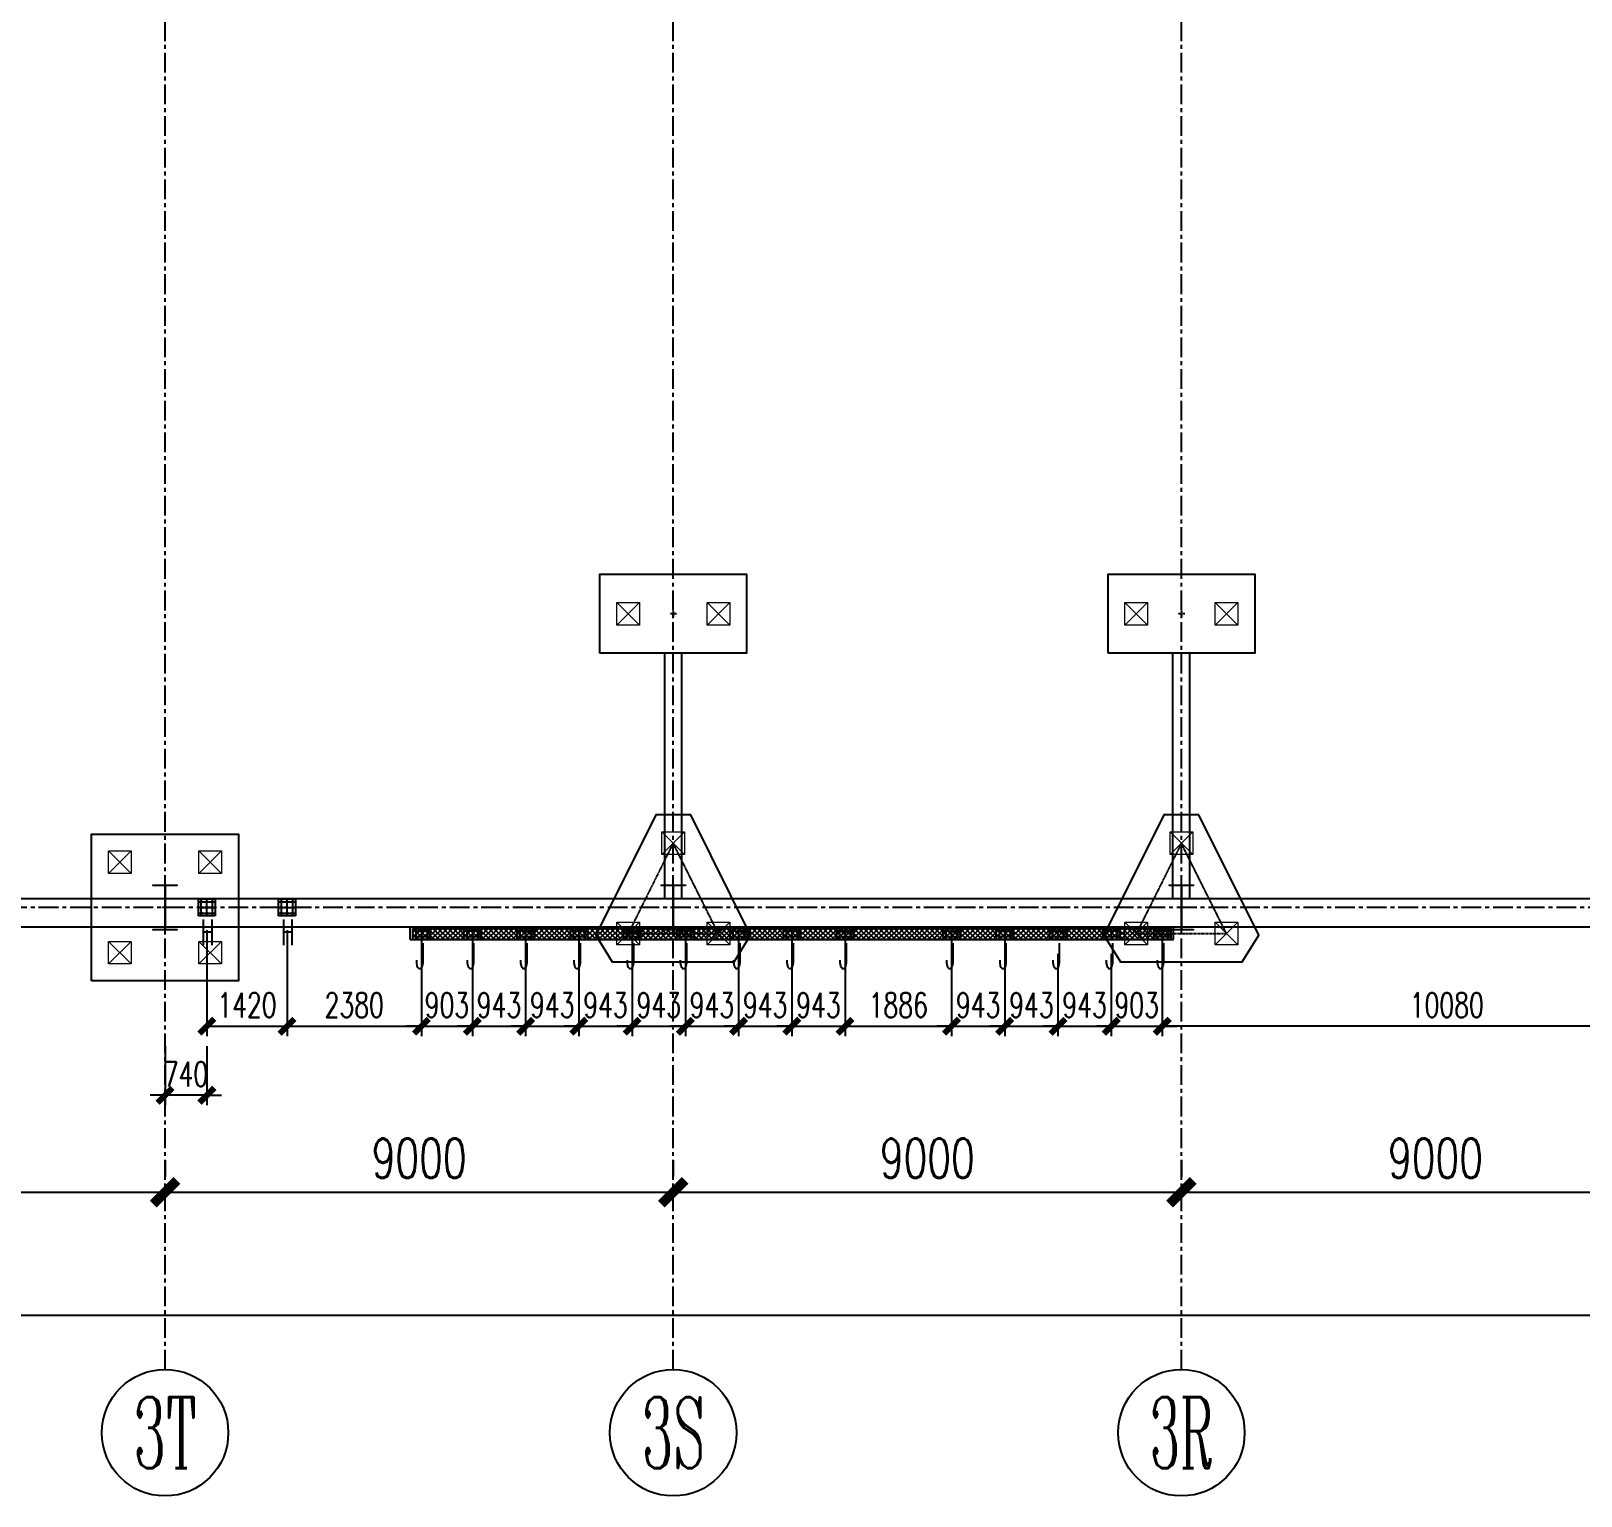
# Model space of a CAD drawing. Extents: x 782294 to 1727252, y -631030 to 17645.
# Drawn here: x 1027604 to 1055056, y -597738 to -571801 of the extents above; entities that cross this region are included whole.
import ezdxf
from ezdxf.enums import TextEntityAlignment as Align

# ---------------------------------------------------------------- set-up
doc = ezdxf.new("R2010")
doc.units = 0
doc.linetypes.add('CENTER', pattern=[2, 1.25, -0.25, 0.25, -0.25])
doc.layers.get('Defpoints').update_dxf_attribs({"color": 210})
for name, color, linetype in [('!ZN1-标注-173', 173, 'Continuous'), ('!ZN3-铝板幕墙-3', 3, 'Continuous'), ('2钢材断面', 2, 'Continuous'), ('30预埋件', 30, 'Continuous'), ('3符号', 3, 'Continuous'), ('40钢材投影', 40, 'Continuous'), ('A-AXIS-DP', 126, 'Continuous'), ('ALT_CEN-0-30', 1, 'CENTER'), ('DIM', 173, 'Continuous'), ('DOTE', 1, 'CENTER'), ('S-BKL', 4, 'Continuous'), ('S-DOTE1', 140, 'CENTER'), ('S-HATCH1-W', 252, 'Continuous'), ('结构轮廓线', 1, 'Continuous')]:
    doc.layers.add(name, color=color, linetype=linetype)
doc.layers.add('S-col', color=2, linetype='Continuous', lineweight=0)
doc.layers.add('S-zhuang', color=1, linetype='Continuous', lineweight=0)
doc.styles.add('_TCH_AXIS', font='COMPLEX', dxfattribs={"bigfont": 'GBCBIG'})
doc.styles.add('DHTEXT-1', font='romans.shx', dxfattribs={"width": 0.7, "bigfont": 'chinese.shx'})
doc.dimstyles.new('ZN175', dxfattribs={"dimscale": 175, "dimtxt": 2.5, "dimasz": 1.5, "dimexe": 1, "dimexo": 2, "dimgap": 0.9, "dimtad": 1, "dimdec": 0, "dimdsep": 46, "dimtxsty": 'DHTEXT-1', "dimblk": 'ARCHTICK', "dimcen": 2.5, "dimclrd": 173, "dimclre": 173, "dimclrt": 7, "dimazin": 2, "dimtfac": 1, "dimtdec": 0, "dimtix": 1, "dimtmove": 2, "dimatfit": 3, "dimfxl": 0, "dimtolj": 1, "dimtzin": 0, "dimarcsym": 0})
doc.dimstyles.new('ZN280', dxfattribs={"dimscale": 280, "dimtxt": 2.5, "dimasz": 1.5, "dimexe": 1, "dimexo": 2, "dimgap": 0.9, "dimtad": 1, "dimdec": 0, "dimdsep": 46, "dimtxsty": 'DHTEXT-1', "dimblk": 'ARCHTICK', "dimcen": 2.5, "dimclrd": 173, "dimclre": 173, "dimclrt": 7, "dimazin": 2, "dimtfac": 1, "dimtdec": 0, "dimtix": 1, "dimtmove": 2, "dimatfit": 3, "dimfxl": 0, "dimarcsym": 0})

# ---------------------------------------------------------------- blocks, each defined once
blk = doc.blocks.new('卓越-轴号')
blk.add_circle((0, 0), 4)
at = {"color": 0, "style": '_TCH_AXIS', "width": 1.041667, "flags": 8}
blk.add_attdef('A', text='', height=4.48, dxfattribs=at).set_placement((-2, -2.24), (2, -2.24), align=Align.FIT)
blk = doc.blocks.new('_ArchTick')
at = {"color": 0, "linetype": 'ByBlock', "const_width": 0.4}
blk.add_lwpolyline([(-0.5, -0.5), (0.5, 0.5)], dxfattribs=at)
blk = doc.blocks.new('*D1494')
at = {"layer": 'Defpoints', "color": 0, "ltscale": 2800, "transparency": 16777216}
for p in [(22000, -5042), (31000, -5042), (31000, -5042)]:
    blk.add_point(p, dxfattribs=at)
at = {"layer": 'DIM', "color": 173, "linetype": 'ByBlock', "lineweight": -2, "ltscale": 2800, "transparency": 16777216}
for p, q in [((22000, -4482), (22000, -4762)), ((31000, -4482), (31000, -4762)), ((22000, -5042), (31000, -5042))]:
    blk.add_line(p, q, dxfattribs=at)
at = {"layer": 'DIM', "color": 173, "lineweight": -2, "ltscale": 2800, "transparency": 16777216, "xscale": 420, "yscale": 420, "zscale": 420, "rotation": 180}
blk.add_blockref('_ArchTick', (22000, -5042), dxfattribs=at)
at = {"layer": 'DIM', "color": 173, "lineweight": -2, "ltscale": 2800, "transparency": 16777216, "xscale": 420, "yscale": 420, "zscale": 420}
blk.add_blockref('_ArchTick', (31000, -5042), dxfattribs=at)
at = {"layer": 'DIM', "color": 7, "ltscale": 2800, "transparency": 16777216, "insert": (26500, -4440), "char_height": 700, "attachment_point": 5, "style": 'DHTEXT-1'}
blk.add_mtext('9000', dxfattribs=at)
blk = doc.blocks.new('*D1495')
at = {"layer": 'Defpoints', "color": 0, "ltscale": 2800, "transparency": 16777216}
for p in [(31000, -5042), (40000, -5042), (40000, -5042)]:
    blk.add_point(p, dxfattribs=at)
at = {"layer": 'DIM', "color": 173, "linetype": 'ByBlock', "lineweight": -2, "ltscale": 2800, "transparency": 16777216}
for p, q in [((31000, -4482), (31000, -4762)), ((40000, -4482), (40000, -4762)), ((31000, -5042), (40000, -5042))]:
    blk.add_line(p, q, dxfattribs=at)
at = {"layer": 'DIM', "color": 173, "lineweight": -2, "ltscale": 2800, "transparency": 16777216, "xscale": 420, "yscale": 420, "zscale": 420, "rotation": 180}
blk.add_blockref('_ArchTick', (31000, -5042), dxfattribs=at)
at = {"layer": 'DIM', "color": 173, "lineweight": -2, "ltscale": 2800, "transparency": 16777216, "xscale": 420, "yscale": 420, "zscale": 420}
blk.add_blockref('_ArchTick', (40000, -5042), dxfattribs=at)
at = {"layer": 'DIM', "color": 7, "ltscale": 2800, "transparency": 16777216, "insert": (35500, -4440), "char_height": 700, "attachment_point": 5, "style": 'DHTEXT-1'}
blk.add_mtext('9000', dxfattribs=at)
blk = doc.blocks.new('*D1496')
at = {"layer": 'Defpoints', "color": 0, "ltscale": 2800, "transparency": 16777216}
for p in [(40000, -5042), (49000, -5042), (49000, -5042)]:
    blk.add_point(p, dxfattribs=at)
at = {"layer": 'DIM', "color": 173, "linetype": 'ByBlock', "lineweight": -2, "ltscale": 2800, "transparency": 16777216}
for p, q in [((40000, -4482), (40000, -4762)), ((49000, -4482), (49000, -4762)), ((40000, -5042), (49000, -5042))]:
    blk.add_line(p, q, dxfattribs=at)
at = {"layer": 'DIM', "color": 173, "lineweight": -2, "ltscale": 2800, "transparency": 16777216, "xscale": 420, "yscale": 420, "zscale": 420, "rotation": 180}
blk.add_blockref('_ArchTick', (40000, -5042), dxfattribs=at)
at = {"layer": 'DIM', "color": 173, "lineweight": -2, "ltscale": 2800, "transparency": 16777216, "xscale": 420, "yscale": 420, "zscale": 420}
blk.add_blockref('_ArchTick', (49000, -5042), dxfattribs=at)
at = {"layer": 'DIM', "color": 7, "ltscale": 2800, "transparency": 16777216, "insert": (44500, -4440), "char_height": 700, "attachment_point": 5, "style": 'DHTEXT-1'}
blk.add_mtext('9000', dxfattribs=at)
blk = doc.blocks.new('*D1497')
at = {"layer": 'Defpoints', "color": 0, "ltscale": 2800, "transparency": 16777216}
for p in [(49000, -5042), (58000, -5042), (58000, -5042)]:
    blk.add_point(p, dxfattribs=at)
at = {"layer": 'DIM', "color": 173, "linetype": 'ByBlock', "lineweight": -2, "ltscale": 2800, "transparency": 16777216}
for p, q in [((49000, -4482), (49000, -4762)), ((58000, -4482), (58000, -4762)), ((49000, -5042), (58000, -5042))]:
    blk.add_line(p, q, dxfattribs=at)
at = {"layer": 'DIM', "color": 173, "lineweight": -2, "ltscale": 2800, "transparency": 16777216, "xscale": 420, "yscale": 420, "zscale": 420, "rotation": 180}
blk.add_blockref('_ArchTick', (49000, -5042), dxfattribs=at)
at = {"layer": 'DIM', "color": 173, "lineweight": -2, "ltscale": 2800, "transparency": 16777216, "xscale": 420, "yscale": 420, "zscale": 420}
blk.add_blockref('_ArchTick', (58000, -5042), dxfattribs=at)
at = {"layer": 'DIM', "color": 7, "ltscale": 2800, "transparency": 16777216, "insert": (53500, -4440), "char_height": 700, "attachment_point": 5, "style": 'DHTEXT-1'}
blk.add_mtext('9000', dxfattribs=at)
blk = doc.blocks.new('*D1542')
at = {"layer": 'Defpoints', "color": 0, "ltscale": 2800, "transparency": 16777216}
for p in [(0, -6374), (184000, -6374), (0, -7223)]:
    blk.add_point(p, dxfattribs=at)
at = {"layer": 'DIM', "color": 173, "linetype": 'ByBlock', "lineweight": -2, "ltscale": 2800, "transparency": 16777216}
for p, q in [((0, -6934), (0, -7503)), ((184000, -6934), (184000, -7503)), ((184000, -7223), (0, -7223))]:
    blk.add_line(p, q, dxfattribs=at)
at = {"layer": 'DIM', "color": 173, "lineweight": -2, "ltscale": 2800, "transparency": 16777216, "xscale": 420, "yscale": 420, "zscale": 420, "rotation": 180}
blk.add_blockref('_ArchTick', (0, -7223), dxfattribs=at)
at = {"layer": 'DIM', "color": 173, "lineweight": -2, "ltscale": 2800, "transparency": 16777216, "xscale": 420, "yscale": 420, "zscale": 420}
blk.add_blockref('_ArchTick', (184000, -7223), dxfattribs=at)
at = {"layer": 'DIM', "color": 7, "ltscale": 2800, "transparency": 16777216, "insert": (92000, -6621), "char_height": 700, "attachment_point": 5, "style": 'DHTEXT-1'}
blk.add_mtext('184000', dxfattribs=at)
blk = doc.blocks.new('20250913105912')
at = {"layer": '结构轮廓线', "color": 1, "ltscale": 500}
for p, q in [((35340, -570), (35340, -350)), ((48860, -570), (48860, -350)), ((35340, -570), (48860, -570))]:
    blk.add_line(p, q, dxfattribs=at)
blk = doc.blocks.new('20250903183753')
at = {"layer": '2钢材断面'}
for p, q in [((150, 0), (-150, 0)), ((-150, 0), (-150, -300)), ((150, -300), (150, 0)), ((-150, -300), (150, -300))]:
    blk.add_line(p, q, dxfattribs=at)
at = {"layer": '40钢材投影'}
for centre, radius in [((-100, -50), 12), ((-100, -150), 12), ((-100, -250), 12), ((-100, -50), 6), ((-100, -150), 6), ((-100, -250), 6), ((0, -50), 12), ((0, -150), 12), ((0, -250), 12), ((0, -50), 6), ((0, -150), 6), ((0, -250), 6), ((100, -50), 12), ((100, -150), 12), ((100, -251), 12), ((100, -50), 6), ((100, -150), 6), ((100, -251), 6)]:
    blk.add_circle(centre, radius, dxfattribs=at)
at = {"layer": 'ALT_CEN-0-30', "ltscale": 20}
for p, q in [((-100, 0), (-100, -300)), ((0, 0), (0, -300)), ((100, 0), (100, -300)), ((-150, -50), (150, -50)), ((-150, -150), (150, -150)), ((-150, -250), (150, -250))]:
    blk.add_line(p, q, dxfattribs=at)
blk = doc.blocks.new('20250903183821')
at = {"ltscale": 50}
blk.add_blockref('20250903183753', (0, 0), dxfattribs=at)
at = {"layer": '30预埋件', "style": 'DHTEXT-1', "text_generation_flag": 6, "width": 0.55}
blk.add_attdef('B', (-105, 65), '', height=450, rotation=180, dxfattribs=at)
blk = doc.blocks.new('20250902145151')
at = {"layer": '2钢材断面'}
for p, q in [((150, 100), (-150, 100)), ((-150, 100), (-150, -100)), ((150, -100), (150, 100)), ((-150, -100), (150, -100))]:
    blk.add_line(p, q, dxfattribs=at)
at = {"layer": '40钢材投影'}
for centre, radius in [((-100, 50), 10), ((-100, 50), 5), ((0, 50), 10), ((0, 50), 5), ((100, 50), 10), ((100, 50), 5), ((-100, -50), 10), ((-100, -50), 5), ((0, -50), 10), ((0, -50), 5), ((100, -50), 10), ((100, -50), 5)]:
    blk.add_circle(centre, radius, dxfattribs=at)
at = {"layer": 'ALT_CEN-0-30', "ltscale": 20}
for p, q in [((-150, 50), (150, 50)), ((-100, 100), (-100, -100)), ((0, 100), (0, -100)), ((100, 100), (100, -100)), ((-150, -50), (150, -50))]:
    blk.add_line(p, q, dxfattribs=at)
blk = doc.blocks.new('20250912153858')
at = {"ltscale": 50}
blk.add_blockref('20250902145151', (0, 100), dxfattribs=at)
at = {"layer": '30预埋件', "style": 'DHTEXT-1', "text_generation_flag": 6, "width": 0.55}
blk.add_attdef('B', (105, -65), '', height=450, dxfattribs=at)
blk = doc.blocks.new('20250913102846')
at = {"ltscale": 500}
ref = blk.add_blockref('20250903183821', (31740, -150), dxfattribs=dict(at, xscale=-1, rotation=180))
ref.add_attrib('B', 'H', (31635, -665), dxfattribs={"layer": '30预埋件', "height": 450, "rotation": 180, "style": 'DHTEXT-1', "text_generation_flag": 6, "width": 0.55})
ref = blk.add_blockref('20250903183821', (33160, -150), dxfattribs=dict(at, xscale=-1, rotation=180))
ref.add_attrib('B', 'H', (33055, -665), dxfattribs={"layer": '30预埋件', "height": 450, "rotation": 180, "style": 'DHTEXT-1', "text_generation_flag": 6, "width": 0.55})
at = {"layer": '结构轮廓线', "ltscale": 500}
ref = blk.add_blockref('20250912153858', (35540, -570), dxfattribs=dict(at, xscale=-1))
ref.add_attrib('B', 'J', (35435, -1085), dxfattribs={"layer": '30预埋件', "height": 450, "rotation": 180, "style": 'DHTEXT-1', "text_generation_flag": 6, "width": 0.55})
ref = blk.add_blockref('20250912153858', (36443, -570), dxfattribs=dict(at, xscale=-1))
ref.add_attrib('B', 'J', (36337, -1085), dxfattribs={"layer": '30预埋件', "height": 450, "rotation": 180, "style": 'DHTEXT-1', "text_generation_flag": 6, "width": 0.55})
ref = blk.add_blockref('20250912153858', (37386, -570), dxfattribs=dict(at, xscale=-1))
ref.add_attrib('B', 'J', (37280, -1085), dxfattribs={"layer": '30预埋件', "height": 450, "rotation": 180, "style": 'DHTEXT-1', "text_generation_flag": 6, "width": 0.55})
ref = blk.add_blockref('20250912153858', (38329, -570), dxfattribs=dict(at, xscale=-1))
ref.add_attrib('B', 'J', (38223, -1085), dxfattribs={"layer": '30预埋件', "height": 450, "rotation": 180, "style": 'DHTEXT-1', "text_generation_flag": 6, "width": 0.55})
ref = blk.add_blockref('20250912153858', (39271, -570), dxfattribs=dict(at, xscale=-1))
ref.add_attrib('B', 'J', (39166, -1085), dxfattribs={"layer": '30预埋件', "height": 450, "rotation": 180, "style": 'DHTEXT-1', "text_generation_flag": 6, "width": 0.55})
ref = blk.add_blockref('20250912153858', (40214, -570), dxfattribs=dict(at, xscale=-1))
ref.add_attrib('B', 'J', (40109, -1085), dxfattribs={"layer": '30预埋件', "height": 450, "rotation": 180, "style": 'DHTEXT-1', "text_generation_flag": 6, "width": 0.55})
ref = blk.add_blockref('20250912153858', (41157, -570), dxfattribs=dict(at, xscale=-1))
ref.add_attrib('B', 'J', (41052, -1085), dxfattribs={"layer": '30预埋件', "height": 450, "rotation": 180, "style": 'DHTEXT-1', "text_generation_flag": 6, "width": 0.55})
ref = blk.add_blockref('20250912153858', (42100, -570), dxfattribs=dict(at, xscale=-1))
ref.add_attrib('B', 'J', (41995, -1085), dxfattribs={"layer": '30预埋件', "height": 450, "rotation": 180, "style": 'DHTEXT-1', "text_generation_flag": 6, "width": 0.55})
ref = blk.add_blockref('20250912153858', (43043, -570), dxfattribs=dict(at, xscale=-1))
ref.add_attrib('B', 'J', (42937, -1085), dxfattribs={"layer": '30预埋件', "height": 450, "rotation": 180, "style": 'DHTEXT-1', "text_generation_flag": 6, "width": 0.55})
ref = blk.add_blockref('20250912153858', (44929, -570), dxfattribs=dict(at, xscale=-1))
ref.add_attrib('B', 'J', (44823, -1085), dxfattribs={"layer": '30预埋件', "height": 450, "rotation": 180, "style": 'DHTEXT-1', "text_generation_flag": 6, "width": 0.55})
ref = blk.add_blockref('20250912153858', (45871, -570), dxfattribs=dict(at, xscale=-1))
ref.add_attrib('B', 'J', (45766, -1085), dxfattribs={"layer": '30预埋件', "height": 450, "rotation": 180, "style": 'DHTEXT-1', "text_generation_flag": 6, "width": 0.55})
ref = blk.add_blockref('20250912153858', (46814, -570), dxfattribs=dict(at, xscale=-1))
ref.add_attrib('B', 'J', (46709, -1085), dxfattribs={"layer": '30预埋件', "height": 450, "rotation": 180, "style": 'DHTEXT-1', "text_generation_flag": 6, "width": 0.55})
ref = blk.add_blockref('20250912153858', (47757, -570), dxfattribs=dict(at, xscale=-1))
ref.add_attrib('B', 'J', (47652, -1085), dxfattribs={"layer": '30预埋件', "height": 450, "rotation": 180, "style": 'DHTEXT-1', "text_generation_flag": 6, "width": 0.55})
ref = blk.add_blockref('20250912153858', (48660, -570), dxfattribs=dict(at, xscale=-1))
ref.add_attrib('B', 'J', (48555, -1085), dxfattribs={"layer": '30预埋件', "height": 450, "rotation": 180, "style": 'DHTEXT-1', "text_generation_flag": 6, "width": 0.55})
blk = doc.blocks.new('*D1062')
at = {"layer": 'Defpoints', "color": 0, "ltscale": 1750, "transparency": 16777216}
for p in [(1043907, -587373), (1044850, -587373), (1044850, -589422)]:
    blk.add_point(p, dxfattribs=at)
at = {"layer": 'DIM', "color": 173, "linetype": 'ByBlock', "lineweight": -2, "ltscale": 1750, "transparency": 16777216}
for p, q in [((1043907, -587723), (1043907, -589597)), ((1044850, -587723), (1044850, -589597)), ((1043907, -589422), (1043645, -589422)), ((1043907, -589422), (1044850, -589422)), ((1044850, -589422), (1045113, -589422))]:
    blk.add_line(p, q, dxfattribs=at)
at = {"layer": 'DIM', "color": 173, "lineweight": -2, "ltscale": 1750, "transparency": 16777216, "xscale": 262.5, "yscale": 262.5, "zscale": 262.5}
blk.add_blockref('_ArchTick', (1043907, -589422), dxfattribs=at)
at = {"layer": 'DIM', "color": 173, "lineweight": -2, "ltscale": 1750, "transparency": 16777216, "xscale": 262.5, "yscale": 262.5, "zscale": 262.5, "rotation": 180}
blk.add_blockref('_ArchTick', (1044850, -589422), dxfattribs=at)
at = {"layer": 'DIM', "color": 7, "ltscale": 1750, "transparency": 16777216, "insert": (1044379, -589046), "char_height": 437.5, "attachment_point": 5, "style": 'DHTEXT-1'}
blk.add_mtext('\\A1;943', dxfattribs=at)
blk = doc.blocks.new('*D1063')
at = {"layer": 'Defpoints', "color": 0, "ltscale": 1750, "transparency": 16777216}
for p in [(1042022, -587373), (1043907, -587373), (1043907, -589422)]:
    blk.add_point(p, dxfattribs=at)
at = {"layer": 'DIM', "color": 173, "linetype": 'ByBlock', "lineweight": -2, "ltscale": 1750, "transparency": 16777216}
for p, q in [((1042022, -587723), (1042022, -589597)), ((1043907, -587723), (1043907, -589597)), ((1042022, -589422), (1043907, -589422))]:
    blk.add_line(p, q, dxfattribs=at)
at = {"layer": 'DIM', "color": 173, "lineweight": -2, "ltscale": 1750, "transparency": 16777216, "xscale": 262.5, "yscale": 262.5, "zscale": 262.5, "rotation": 180}
blk.add_blockref('_ArchTick', (1042022, -589422), dxfattribs=at)
at = {"layer": 'DIM', "color": 173, "lineweight": -2, "ltscale": 1750, "transparency": 16777216, "xscale": 262.5, "yscale": 262.5, "zscale": 262.5}
blk.add_blockref('_ArchTick', (1043907, -589422), dxfattribs=at)
at = {"layer": 'DIM', "color": 7, "ltscale": 1750, "transparency": 16777216, "insert": (1042964, -589046), "char_height": 437.5, "attachment_point": 5, "style": 'DHTEXT-1'}
blk.add_mtext('\\A1;1886', dxfattribs=at)
blk = doc.blocks.new('*D1064')
at = {"layer": 'Defpoints', "color": 0, "ltscale": 1750, "transparency": 16777216}
for p in [(1041079, -587373), (1042022, -587373), (1042022, -589422)]:
    blk.add_point(p, dxfattribs=at)
at = {"layer": 'DIM', "color": 173, "linetype": 'ByBlock', "lineweight": -2, "ltscale": 1750, "transparency": 16777216}
for p, q in [((1041079, -587723), (1041079, -589597)), ((1042022, -587723), (1042022, -589597)), ((1041079, -589422), (1040816, -589422)), ((1041079, -589422), (1042022, -589422)), ((1042022, -589422), (1042284, -589422))]:
    blk.add_line(p, q, dxfattribs=at)
at = {"layer": 'DIM', "color": 173, "lineweight": -2, "ltscale": 1750, "transparency": 16777216, "xscale": 262.5, "yscale": 262.5, "zscale": 262.5}
blk.add_blockref('_ArchTick', (1041079, -589422), dxfattribs=at)
at = {"layer": 'DIM', "color": 173, "lineweight": -2, "ltscale": 1750, "transparency": 16777216, "xscale": 262.5, "yscale": 262.5, "zscale": 262.5, "rotation": 180}
blk.add_blockref('_ArchTick', (1042022, -589422), dxfattribs=at)
at = {"layer": 'DIM', "color": 7, "ltscale": 1750, "transparency": 16777216, "insert": (1041550, -589046), "char_height": 437.5, "attachment_point": 5, "style": 'DHTEXT-1'}
blk.add_mtext('\\A1;943', dxfattribs=at)
blk = doc.blocks.new('*D1065')
at = {"layer": 'Defpoints', "color": 0, "ltscale": 1750, "transparency": 16777216}
for p in [(1040136, -587373), (1041079, -587373), (1041079, -589422)]:
    blk.add_point(p, dxfattribs=at)
at = {"layer": 'DIM', "color": 173, "linetype": 'ByBlock', "lineweight": -2, "ltscale": 1750, "transparency": 16777216}
for p, q in [((1040136, -587723), (1040136, -589597)), ((1041079, -587723), (1041079, -589597)), ((1040136, -589422), (1039873, -589422)), ((1040136, -589422), (1041079, -589422)), ((1041079, -589422), (1041341, -589422))]:
    blk.add_line(p, q, dxfattribs=at)
at = {"layer": 'DIM', "color": 173, "lineweight": -2, "ltscale": 1750, "transparency": 16777216, "xscale": 262.5, "yscale": 262.5, "zscale": 262.5}
blk.add_blockref('_ArchTick', (1040136, -589422), dxfattribs=at)
at = {"layer": 'DIM', "color": 173, "lineweight": -2, "ltscale": 1750, "transparency": 16777216, "xscale": 262.5, "yscale": 262.5, "zscale": 262.5, "rotation": 180}
blk.add_blockref('_ArchTick', (1041079, -589422), dxfattribs=at)
at = {"layer": 'DIM', "color": 7, "ltscale": 1750, "transparency": 16777216, "insert": (1040607, -589046), "char_height": 437.5, "attachment_point": 5, "style": 'DHTEXT-1'}
blk.add_mtext('\\A1;943', dxfattribs=at)
blk = doc.blocks.new('*D1066')
at = {"layer": 'Defpoints', "color": 0, "ltscale": 1750, "transparency": 16777216}
for p in [(1039193, -587373), (1040136, -587373), (1040136, -589422)]:
    blk.add_point(p, dxfattribs=at)
at = {"layer": 'DIM', "color": 173, "linetype": 'ByBlock', "lineweight": -2, "ltscale": 1750, "transparency": 16777216}
for p, q in [((1039193, -587723), (1039193, -589597)), ((1040136, -587723), (1040136, -589597)), ((1039193, -589422), (1038930, -589422)), ((1039193, -589422), (1040136, -589422)), ((1040136, -589422), (1040398, -589422))]:
    blk.add_line(p, q, dxfattribs=at)
at = {"layer": 'DIM', "color": 173, "lineweight": -2, "ltscale": 1750, "transparency": 16777216, "xscale": 262.5, "yscale": 262.5, "zscale": 262.5}
blk.add_blockref('_ArchTick', (1039193, -589422), dxfattribs=at)
at = {"layer": 'DIM', "color": 173, "lineweight": -2, "ltscale": 1750, "transparency": 16777216, "xscale": 262.5, "yscale": 262.5, "zscale": 262.5, "rotation": 180}
blk.add_blockref('_ArchTick', (1040136, -589422), dxfattribs=at)
at = {"layer": 'DIM', "color": 7, "ltscale": 1750, "transparency": 16777216, "insert": (1039664, -589046), "char_height": 437.5, "attachment_point": 5, "style": 'DHTEXT-1'}
blk.add_mtext('\\A1;943', dxfattribs=at)
blk = doc.blocks.new('*D1067')
at = {"layer": 'Defpoints', "color": 0, "ltscale": 1750, "transparency": 16777216}
for p in [(1038250, -587373), (1039193, -587373), (1039193, -589422)]:
    blk.add_point(p, dxfattribs=at)
at = {"layer": 'DIM', "color": 173, "linetype": 'ByBlock', "lineweight": -2, "ltscale": 1750, "transparency": 16777216}
for p, q in [((1038250, -587723), (1038250, -589597)), ((1039193, -587723), (1039193, -589597)), ((1038250, -589422), (1037988, -589422)), ((1038250, -589422), (1039193, -589422)), ((1039193, -589422), (1039455, -589422))]:
    blk.add_line(p, q, dxfattribs=at)
at = {"layer": 'DIM', "color": 173, "lineweight": -2, "ltscale": 1750, "transparency": 16777216, "xscale": 262.5, "yscale": 262.5, "zscale": 262.5}
blk.add_blockref('_ArchTick', (1038250, -589422), dxfattribs=at)
at = {"layer": 'DIM', "color": 173, "lineweight": -2, "ltscale": 1750, "transparency": 16777216, "xscale": 262.5, "yscale": 262.5, "zscale": 262.5, "rotation": 180}
blk.add_blockref('_ArchTick', (1039193, -589422), dxfattribs=at)
at = {"layer": 'DIM', "color": 7, "ltscale": 1750, "transparency": 16777216, "insert": (1038722, -589046), "char_height": 437.5, "attachment_point": 5, "style": 'DHTEXT-1'}
blk.add_mtext('\\A1;943', dxfattribs=at)
blk = doc.blocks.new('*D1068')
at = {"layer": 'Defpoints', "color": 0, "ltscale": 1750, "transparency": 16777216}
for p in [(1037307, -587373), (1038250, -587373), (1038250, -589422)]:
    blk.add_point(p, dxfattribs=at)
at = {"layer": 'DIM', "color": 173, "linetype": 'ByBlock', "lineweight": -2, "ltscale": 1750, "transparency": 16777216}
for p, q in [((1037307, -587723), (1037307, -589597)), ((1038250, -587723), (1038250, -589597)), ((1037307, -589422), (1037045, -589422)), ((1037307, -589422), (1038250, -589422)), ((1038250, -589422), (1038513, -589422))]:
    blk.add_line(p, q, dxfattribs=at)
at = {"layer": 'DIM', "color": 173, "lineweight": -2, "ltscale": 1750, "transparency": 16777216, "xscale": 262.5, "yscale": 262.5, "zscale": 262.5}
blk.add_blockref('_ArchTick', (1037307, -589422), dxfattribs=at)
at = {"layer": 'DIM', "color": 173, "lineweight": -2, "ltscale": 1750, "transparency": 16777216, "xscale": 262.5, "yscale": 262.5, "zscale": 262.5, "rotation": 180}
blk.add_blockref('_ArchTick', (1038250, -589422), dxfattribs=at)
at = {"layer": 'DIM', "color": 7, "ltscale": 1750, "transparency": 16777216, "insert": (1037779, -589046), "char_height": 437.5, "attachment_point": 5, "style": 'DHTEXT-1'}
blk.add_mtext('\\A1;943', dxfattribs=at)
blk = doc.blocks.new('*D1069')
at = {"layer": 'Defpoints', "color": 0, "ltscale": 1750, "transparency": 16777216}
for p in [(1036364, -587373), (1037307, -587373), (1037307, -589422)]:
    blk.add_point(p, dxfattribs=at)
at = {"layer": 'DIM', "color": 173, "linetype": 'ByBlock', "lineweight": -2, "ltscale": 1750, "transparency": 16777216}
for p, q in [((1036364, -587723), (1036364, -589597)), ((1037307, -587723), (1037307, -589597)), ((1036364, -589422), (1036102, -589422)), ((1036364, -589422), (1037307, -589422)), ((1037307, -589422), (1037570, -589422))]:
    blk.add_line(p, q, dxfattribs=at)
at = {"layer": 'DIM', "color": 173, "lineweight": -2, "ltscale": 1750, "transparency": 16777216, "xscale": 262.5, "yscale": 262.5, "zscale": 262.5}
blk.add_blockref('_ArchTick', (1036364, -589422), dxfattribs=at)
at = {"layer": 'DIM', "color": 173, "lineweight": -2, "ltscale": 1750, "transparency": 16777216, "xscale": 262.5, "yscale": 262.5, "zscale": 262.5, "rotation": 180}
blk.add_blockref('_ArchTick', (1037307, -589422), dxfattribs=at)
at = {"layer": 'DIM', "color": 7, "ltscale": 1750, "transparency": 16777216, "insert": (1036836, -589046), "char_height": 437.5, "attachment_point": 5, "style": 'DHTEXT-1'}
blk.add_mtext('\\A1;943', dxfattribs=at)
blk = doc.blocks.new('*D1070')
at = {"layer": 'Defpoints', "color": 0, "ltscale": 1750, "transparency": 16777216}
for p in [(1035422, -587373), (1036364, -587373), (1036364, -589422)]:
    blk.add_point(p, dxfattribs=at)
at = {"layer": 'DIM', "color": 173, "linetype": 'ByBlock', "lineweight": -2, "ltscale": 1750, "transparency": 16777216}
for p, q in [((1035422, -587723), (1035422, -589597)), ((1036364, -587723), (1036364, -589597)), ((1035422, -589422), (1035159, -589422)), ((1035422, -589422), (1036364, -589422)), ((1036364, -589422), (1036627, -589422))]:
    blk.add_line(p, q, dxfattribs=at)
at = {"layer": 'DIM', "color": 173, "lineweight": -2, "ltscale": 1750, "transparency": 16777216, "xscale": 262.5, "yscale": 262.5, "zscale": 262.5}
blk.add_blockref('_ArchTick', (1035422, -589422), dxfattribs=at)
at = {"layer": 'DIM', "color": 173, "lineweight": -2, "ltscale": 1750, "transparency": 16777216, "xscale": 262.5, "yscale": 262.5, "zscale": 262.5, "rotation": 180}
blk.add_blockref('_ArchTick', (1036364, -589422), dxfattribs=at)
at = {"layer": 'DIM', "color": 7, "ltscale": 1750, "transparency": 16777216, "insert": (1035893, -589046), "char_height": 437.5, "attachment_point": 5, "style": 'DHTEXT-1'}
blk.add_mtext('\\A1;943', dxfattribs=at)
blk = doc.blocks.new('*D1071')
at = {"layer": 'Defpoints', "color": 0, "ltscale": 1750, "transparency": 16777216}
for p in [(1034519, -587373), (1035422, -587373), (1035422, -589422)]:
    blk.add_point(p, dxfattribs=at)
at = {"layer": 'DIM', "color": 173, "linetype": 'ByBlock', "lineweight": -2, "ltscale": 1750, "transparency": 16777216}
for p, q in [((1034519, -587723), (1034519, -589597)), ((1035422, -587723), (1035422, -589597)), ((1034519, -589422), (1034256, -589422)), ((1034519, -589422), (1035422, -589422)), ((1035422, -589422), (1035684, -589422))]:
    blk.add_line(p, q, dxfattribs=at)
at = {"layer": 'DIM', "color": 173, "lineweight": -2, "ltscale": 1750, "transparency": 16777216, "xscale": 262.5, "yscale": 262.5, "zscale": 262.5}
blk.add_blockref('_ArchTick', (1034519, -589422), dxfattribs=at)
at = {"layer": 'DIM', "color": 173, "lineweight": -2, "ltscale": 1750, "transparency": 16777216, "xscale": 262.5, "yscale": 262.5, "zscale": 262.5, "rotation": 180}
blk.add_blockref('_ArchTick', (1035422, -589422), dxfattribs=at)
at = {"layer": 'DIM', "color": 7, "ltscale": 1750, "transparency": 16777216, "insert": (1034970, -589046), "char_height": 437.5, "attachment_point": 5, "style": 'DHTEXT-1'}
blk.add_mtext('\\A1;903', dxfattribs=at)
blk = doc.blocks.new('*D1072')
at = {"layer": 'Defpoints', "color": 0, "ltscale": 1750, "transparency": 16777216}
for p in [(1032139, -587373), (1034519, -587373), (1034519, -589422)]:
    blk.add_point(p, dxfattribs=at)
at = {"layer": 'DIM', "color": 173, "linetype": 'ByBlock', "lineweight": -2, "ltscale": 1750, "transparency": 16777216}
for p, q in [((1032139, -587723), (1032139, -589597)), ((1034519, -587723), (1034519, -589597)), ((1032139, -589422), (1034519, -589422))]:
    blk.add_line(p, q, dxfattribs=at)
at = {"layer": 'DIM', "color": 173, "lineweight": -2, "ltscale": 1750, "transparency": 16777216, "xscale": 262.5, "yscale": 262.5, "zscale": 262.5, "rotation": 180}
blk.add_blockref('_ArchTick', (1032139, -589422), dxfattribs=at)
at = {"layer": 'DIM', "color": 173, "lineweight": -2, "ltscale": 1750, "transparency": 16777216, "xscale": 262.5, "yscale": 262.5, "zscale": 262.5}
blk.add_blockref('_ArchTick', (1034519, -589422), dxfattribs=at)
at = {"layer": 'DIM', "color": 7, "ltscale": 1750, "transparency": 16777216, "insert": (1033329, -589046), "char_height": 437.5, "attachment_point": 5, "style": 'DHTEXT-1'}
blk.add_mtext('\\A1;2380', dxfattribs=at)
blk = doc.blocks.new('*D1073')
at = {"layer": 'Defpoints', "color": 0, "ltscale": 1750, "transparency": 16777216}
for p in [(1030719, -587373), (1032139, -587373), (1032139, -589422)]:
    blk.add_point(p, dxfattribs=at)
at = {"layer": 'DIM', "color": 173, "linetype": 'ByBlock', "lineweight": -2, "ltscale": 1750, "transparency": 16777216}
for p, q in [((1030719, -587723), (1030719, -589597)), ((1032139, -587723), (1032139, -589597)), ((1030719, -589422), (1032139, -589422))]:
    blk.add_line(p, q, dxfattribs=at)
at = {"layer": 'DIM', "color": 173, "lineweight": -2, "ltscale": 1750, "transparency": 16777216, "xscale": 262.5, "yscale": 262.5, "zscale": 262.5, "rotation": 180}
blk.add_blockref('_ArchTick', (1030719, -589422), dxfattribs=at)
at = {"layer": 'DIM', "color": 173, "lineweight": -2, "ltscale": 1750, "transparency": 16777216, "xscale": 262.5, "yscale": 262.5, "zscale": 262.5}
blk.add_blockref('_ArchTick', (1032139, -589422), dxfattribs=at)
at = {"layer": 'DIM', "color": 7, "ltscale": 1750, "transparency": 16777216, "insert": (1031429, -589046), "char_height": 437.5, "attachment_point": 5, "style": 'DHTEXT-1'}
blk.add_mtext('\\A1;1420', dxfattribs=at)
blk = doc.blocks.new('*D1074')
at = {"layer": 'Defpoints', "color": 0, "ltscale": 1750, "transparency": 16777216}
for p in [(1046736, -587788), (1047639, -587788), (1047639, -589422)]:
    blk.add_point(p, dxfattribs=at)
at = {"layer": 'DIM', "color": 173, "linetype": 'ByBlock', "lineweight": -2, "ltscale": 1750, "transparency": 16777216}
for p, q in [((1046736, -588138), (1046736, -589597)), ((1047639, -588138), (1047639, -589597)), ((1046736, -589422), (1046473, -589422)), ((1046736, -589422), (1047639, -589422)), ((1047639, -589422), (1047901, -589422))]:
    blk.add_line(p, q, dxfattribs=at)
at = {"layer": 'DIM', "color": 173, "lineweight": -2, "ltscale": 1750, "transparency": 16777216, "xscale": 262.5, "yscale": 262.5, "zscale": 262.5}
blk.add_blockref('_ArchTick', (1046736, -589422), dxfattribs=at)
at = {"layer": 'DIM', "color": 173, "lineweight": -2, "ltscale": 1750, "transparency": 16777216, "xscale": 262.5, "yscale": 262.5, "zscale": 262.5, "rotation": 180}
blk.add_blockref('_ArchTick', (1047639, -589422), dxfattribs=at)
at = {"layer": 'DIM', "color": 7, "ltscale": 1750, "transparency": 16777216, "insert": (1047187, -589046), "char_height": 437.5, "attachment_point": 5, "style": 'DHTEXT-1'}
blk.add_mtext('\\A1;903', dxfattribs=at)
blk = doc.blocks.new('*D1075')
at = {"layer": 'Defpoints', "color": 0, "ltscale": 1750, "transparency": 16777216}
for p in [(1045793, -587788), (1046736, -587788), (1046736, -589422)]:
    blk.add_point(p, dxfattribs=at)
at = {"layer": 'DIM', "color": 173, "linetype": 'ByBlock', "lineweight": -2, "ltscale": 1750, "transparency": 16777216}
for p, q in [((1045793, -588138), (1045793, -589597)), ((1046736, -588138), (1046736, -589597)), ((1045793, -589422), (1045530, -589422)), ((1045793, -589422), (1046736, -589422)), ((1046736, -589422), (1046998, -589422))]:
    blk.add_line(p, q, dxfattribs=at)
at = {"layer": 'DIM', "color": 173, "lineweight": -2, "ltscale": 1750, "transparency": 16777216, "xscale": 262.5, "yscale": 262.5, "zscale": 262.5}
blk.add_blockref('_ArchTick', (1045793, -589422), dxfattribs=at)
at = {"layer": 'DIM', "color": 173, "lineweight": -2, "ltscale": 1750, "transparency": 16777216, "xscale": 262.5, "yscale": 262.5, "zscale": 262.5, "rotation": 180}
blk.add_blockref('_ArchTick', (1046736, -589422), dxfattribs=at)
at = {"layer": 'DIM', "color": 7, "ltscale": 1750, "transparency": 16777216, "insert": (1046264, -589046), "char_height": 437.5, "attachment_point": 5, "style": 'DHTEXT-1'}
blk.add_mtext('\\A1;943', dxfattribs=at)
blk = doc.blocks.new('*D1076')
at = {"layer": 'Defpoints', "color": 0, "ltscale": 1750, "transparency": 16777216}
for p in [(1044850, -587788), (1045793, -587788), (1045793, -589422)]:
    blk.add_point(p, dxfattribs=at)
at = {"layer": 'DIM', "color": 173, "linetype": 'ByBlock', "lineweight": -2, "ltscale": 1750, "transparency": 16777216}
for p, q in [((1044850, -588138), (1044850, -589597)), ((1045793, -588138), (1045793, -589597)), ((1044850, -589422), (1044588, -589422)), ((1044850, -589422), (1045793, -589422)), ((1045793, -589422), (1046055, -589422))]:
    blk.add_line(p, q, dxfattribs=at)
at = {"layer": 'DIM', "color": 173, "lineweight": -2, "ltscale": 1750, "transparency": 16777216, "xscale": 262.5, "yscale": 262.5, "zscale": 262.5}
blk.add_blockref('_ArchTick', (1044850, -589422), dxfattribs=at)
at = {"layer": 'DIM', "color": 173, "lineweight": -2, "ltscale": 1750, "transparency": 16777216, "xscale": 262.5, "yscale": 262.5, "zscale": 262.5, "rotation": 180}
blk.add_blockref('_ArchTick', (1045793, -589422), dxfattribs=at)
at = {"layer": 'DIM', "color": 7, "ltscale": 1750, "transparency": 16777216, "insert": (1045322, -589046), "char_height": 437.5, "attachment_point": 5, "style": 'DHTEXT-1'}
blk.add_mtext('\\A1;943', dxfattribs=at)
blk = doc.blocks.new('*D1622')
at = {"layer": 'Defpoints', "color": 0, "ltscale": 1750, "transparency": 16777216}
for p in [(1047639, -587380), (1057719, -587380), (1047639, -589422)]:
    blk.add_point(p, dxfattribs=at)
at = {"layer": 'DIM', "color": 173, "linetype": 'ByBlock', "lineweight": -2, "ltscale": 1750, "transparency": 16777216}
for p, q in [((1047639, -587730), (1047639, -589597)), ((1057719, -587730), (1057719, -589597)), ((1057719, -589422), (1047639, -589422))]:
    blk.add_line(p, q, dxfattribs=at)
at = {"layer": 'DIM', "color": 173, "lineweight": -2, "ltscale": 1750, "transparency": 16777216, "xscale": 262.5, "yscale": 262.5, "zscale": 262.5, "rotation": 180}
blk.add_blockref('_ArchTick', (1047639, -589422), dxfattribs=at)
at = {"layer": 'DIM', "color": 173, "lineweight": -2, "ltscale": 1750, "transparency": 16777216, "xscale": 262.5, "yscale": 262.5, "zscale": 262.5}
blk.add_blockref('_ArchTick', (1057719, -589422), dxfattribs=at)
at = {"layer": 'DIM', "color": 7, "ltscale": 1750, "transparency": 16777216, "insert": (1052679, -589046), "char_height": 437.5, "attachment_point": 5, "style": 'DHTEXT-1'}
blk.add_mtext('\\A1;10080', dxfattribs=at)
blk = doc.blocks.new('*D1623')
at = {"layer": '!ZN1-标注-173', "color": 173, "linetype": 'ByBlock', "lineweight": -2, "ltscale": 1750, "transparency": 16777216}
for p, q in [((1029979, -589772), (1029979, -590819)), ((1030719, -589772), (1030719, -590819)), ((1029979, -590644), (1029716, -590644)), ((1030719, -590644), (1029979, -590644)), ((1030719, -590644), (1030981, -590644))]:
    blk.add_line(p, q, dxfattribs=at)
at = {"layer": 'Defpoints', "color": 0, "ltscale": 1750, "transparency": 16777216}
for p in [(1029979, -589422), (1030719, -589422), (1029979, -590644)]:
    blk.add_point(p, dxfattribs=at)
at = {"layer": '!ZN1-标注-173', "color": 173, "lineweight": -2, "ltscale": 1750, "transparency": 16777216, "xscale": 262.5, "yscale": 262.5, "zscale": 262.5}
blk.add_blockref('_ArchTick', (1029979, -590644), dxfattribs=at)
at = {"layer": '!ZN1-标注-173', "color": 173, "lineweight": -2, "ltscale": 1750, "transparency": 16777216, "xscale": 262.5, "yscale": 262.5, "zscale": 262.5, "rotation": 180}
blk.add_blockref('_ArchTick', (1030719, -590644), dxfattribs=at)
at = {"layer": '!ZN1-标注-173', "color": 7, "ltscale": 1750, "transparency": 16777216, "insert": (1030349, -590268), "char_height": 437.5, "attachment_point": 5, "style": 'DHTEXT-1'}
blk.add_mtext('\\A1;740', dxfattribs=at)
blk = doc.blocks.new('S-ZHUANG-400')
at = {"layer": 'S-zhuang'}
for p, q in [((200, -200), (-200, 200)), ((-200, -200), (200, 200))]:
    blk.add_line(p, q, dxfattribs=at)
blk.add_lwpolyline([(-200, 200), (200, 200), (200, -200), (-200, -200)], close=True, dxfattribs=at)
blk = doc.blocks.new('CT3')
at = {"layer": 'S-DOTE1', "ltscale": 0.25}
for p, q in [((-101698, -257554), (-101818, -257554)), ((-101758, -257494), (-101758, -257614))]:
    blk.add_line(p, q, dxfattribs=at)
at = {"layer": 'S-DOTE1', "linetype": 'CENTER', "ltscale": 0.25}
blk.add_lwpolyline([(-100958, -258016), (-101758, -256416), (-102558, -258016)], close=True, dxfattribs=at)
at = {"layer": 'S-HATCH1-W'}
blk.add_lwpolyline([(-101449, -255916), (-102067, -255916), (-103130, -258042), (-102837, -258516), (-100680, -258516), (-100387, -258042)], close=True, dxfattribs=at)
at = {"layer": 'S-zhuang', "rotation": 90}
for p in [(-101758, -256416), (-102558, -258016), (-100958, -258016)]:
    blk.add_blockref('S-ZHUANG-400', p, dxfattribs=at)
blk = doc.blocks.new('CT4')
at = {"layer": 'S-DOTE1', "ltscale": 0.25}
for p, q in [((-99971, -169242), (-100091, -169242)), ((-100031, -169182), (-100031, -169302))]:
    blk.add_line(p, q, dxfattribs=at)
at = {"layer": 'S-HATCH1-W'}
blk.add_lwpolyline([(-101331, -170542), (-101331, -167942), (-98731, -167942), (-98731, -170542)], close=True, dxfattribs=at)
at = {"layer": 'S-zhuang', "rotation": 90}
for p in [(-100831, -168442), (-99231, -168442), (-100831, -170042), (-99231, -170042)]:
    blk.add_blockref('S-ZHUANG-400', p, dxfattribs=at)
blk = doc.blocks.new('CT2')
at = {"layer": 'S-DOTE1', "ltscale": 0.25}
for p, q in [((-193565, -187166), (-193685, -187166)), ((-193625, -187226), (-193625, -187106))]:
    blk.add_line(p, q, dxfattribs=at)
at = {"layer": 'S-HATCH1-W'}
blk.add_lwpolyline([(-194325, -185866), (-192925, -185866), (-192925, -188466), (-194325, -188466)], close=True, dxfattribs=at)
at = {"layer": 'S-zhuang'}
for p in [(-193625, -186366), (-193625, -187966)]:
    blk.add_blockref('S-ZHUANG-400', p, dxfattribs=at)
blk = doc.blocks.new('A$C46867589')
at = {"layer": 'S-HATCH1-W'}
h = blk.add_hatch(dxfattribs=at)
h.set_pattern_fill('ANSI37', color=256, scale=20)
h.set_pattern_definition([(45, (267758.46, 255248.18), (-44.901281, 44.901281), []), (135, (267758.46, 255248.18), (-44.901281, -44.901281), [])])
h.paths.add_polyline_path([(35390, -370), (48810, -370), (48810, -570), (35390, -570)])
at = {"layer": 'S-BKL'}
for p, q in [((39850, 150), (39850, 4500)), ((40150, 150), (40150, 4500)), ((48850, 150), (48850, 4500)), ((49150, 150), (49150, 4500)), ((184450, -350), (-550, -350))]:
    blk.add_line(p, q, dxfattribs=at)
blk.add_lwpolyline([(184050, 51750), (184050, 150), (-150, 150)], dxfattribs=at)
at = {"layer": 'S-col'}
for points in [[(30785, 400), (31215, 400), (31215, 382), (31006, 382), (31006, -382), (31215, -382), (31215, -400), (30785, -400), (30785, -382), (30994, -382), (30994, 382), (30785, 382)], [(39785, 400), (40215, 400), (40215, 382), (40006, 382), (40006, -382), (40215, -382), (40215, -400), (39785, -400), (39785, -382), (39994, -382), (39994, 382), (39785, 382)], [(48785, 400), (49215, 400), (49215, 382), (49006, 382), (49006, -382), (49215, -382), (49215, -400), (48785, -400), (48785, -382), (48994, -382), (48994, 382), (48785, 382)]]:
    blk.add_lwpolyline(points, close=True, dxfattribs=at)
at = {"layer": 'S-HATCH1-W', "elevation": 0}
blk.add_lwpolyline([(35390, -370), (48810, -370), (48810, -570), (35390, -570)], close=True, dxfattribs=at)
at = {"layer": 'S-zhuang', "rotation": 90}
for p in [(-147166, 198825), (-138166, 198825)]:
    blk.add_blockref('CT2', p, dxfattribs=at)
at = {"layer": 'S-zhuang'}
for name, p in [('CT3', (141758, 257554)), ('CT3', (150758, 257554)), ('CT4', (131031, 169242))]:
    blk.add_blockref(name, p, dxfattribs=at)
blk = doc.blocks.new('20250821100720')
at = {"layer": 'DOTE', "ltscale": 280}
for p, q in [((31000, -8180), (31000, 83777.4)), ((40000, -8180), (40000, 83777.4)), ((49000, -8180), (49000, 83777.4)), ((195431, 0), (-7455.8, 0))]:
    blk.add_line(p, q, dxfattribs=at)
at = {"layer": '3符号', "color": 7}
ref = blk.add_blockref('卓越-轴号', (31000, -9300), dxfattribs=dict(at, xscale=280, yscale=280, zscale=280))
ref.add_attrib('A', '3T', dxfattribs={"layer": '0', "color": 0, "height": 1254.4, "style": '_TCH_AXIS', "width": 0.551471}).set_placement((30440, -9927.2), (31560, -9927.2), align=Align.FIT)
ref = blk.add_blockref('卓越-轴号', (40000, -9300), dxfattribs=dict(at, xscale=280, yscale=280, zscale=280))
ref.add_attrib('A', '3S', dxfattribs={"layer": '0', "color": 0, "height": 1254.4, "style": '_TCH_AXIS', "width": 0.568182}).set_placement((39440, -9927.2), (40560, -9927.2), align=Align.FIT)
ref = blk.add_blockref('卓越-轴号', (49000, -9300), dxfattribs=dict(at, xscale=280, yscale=280, zscale=280))
ref.add_attrib('A', '3R', dxfattribs={"layer": '0', "color": 0, "height": 1254.4, "style": '_TCH_AXIS', "width": 0.506757}).set_placement((48440, -9927.2), (49560, -9927.2), align=Align.FIT)
at = {"layer": 'DIM', "ltscale": 2800}
for base, p1, p2, picture, middle in [((31000, -5042.5), (22000, -5042.5), (31000, -5042.5), '*D1494', (26500, -4440.5)), ((40000, -5042.5), (31000, -5042.5), (40000, -5042.5), '*D1495', (35500, -4440.5)), ((49000, -5042.5), (40000, -5042.5), (49000, -5042.5), '*D1496', (44500, -4440.5)), ((58000, -5042.5), (49000, -5042.5), (58000, -5042.5), '*D1497', (53500, -4440.5))]:
    dim = blk.add_linear_dim(base=base, p1=p1, p2=p2, angle=180, dimstyle='ZN280', dxfattribs=at)
    dim.commit()
    dim.dimension.update_dxf_attribs({"geometry": picture, "text_midpoint": middle})
dim = blk.add_aligned_dim(p1=(184000, -6373.5), p2=(0, -6373.5), distance=849.5, dimstyle='ZN280', dxfattribs=at)
dim.commit()
dim.dimension.update_dxf_attribs({"geometry": '*D1542', "text_midpoint": (92000, -6621)})

msp = doc.modelspace()

# ---------------------------------------------------------------- block references
at = {"layer": '!ZN3-铝板幕墙-3', "ltscale": 1750}
msp.add_blockref('A$C46867589', (998978.7, -587318.4), dxfattribs=at)
at = {"layer": 'A-AXIS-DP', "ltscale": 2800}
msp.add_blockref('20250821100720', (998978.7, -587318.4), dxfattribs=at)
at = {"layer": '结构轮廓线', "ltscale": 500}
for name in ['20250913105912', '20250913102846']:
    msp.add_blockref(name, (998978.7, -587318.4), dxfattribs=at)

# ---------------------------------------------------------------- dimensions: what is measured, and where the dimension line sits
at = {"layer": '!ZN1-标注-173', "ltscale": 1750}
dim = msp.add_linear_dim(base=(1029978.7, -590644.1), p1=(1030718.7, -589422.4), p2=(1029978.7, -589422.4), dimstyle='ZN175', dxfattribs=at)
dim.commit()
dim.dimension.update_dxf_attribs({"geometry": '*D1623', "text_midpoint": (1030348.7, -590267.9)})
at = {"layer": 'DIM', "ltscale": 1750}
for base, p1, p2, picture, middle in [((1032138.7, -589422.4), (1030718.7, -587373), (1032138.7, -587373), '*D1073', (1031428.7, -589046.2)), ((1034518.7, -589422.4), (1032138.7, -587373), (1034518.7, -587373), '*D1072', (1033328.7, -589046.2)), ((1035421.5, -589422.4), (1034518.7, -587373), (1035421.5, -587373), '*D1071', (1034970.1, -589046.2)), ((1036364.4, -589422.4), (1035421.5, -587373), (1036364.4, -587373), '*D1070', (1035893, -589046.2)), ((1037307.3, -589422.4), (1036364.4, -587373), (1037307.3, -587373), '*D1069', (1036835.8, -589046.2)), ((1038250.1, -589422.4), (1037307.3, -587373), (1038250.1, -587373), '*D1068', (1037778.7, -589046.2)), ((1039193, -589422.4), (1038250.1, -587373), (1039193, -587373), '*D1067', (1038721.5, -589046.2)), ((1040135.8, -589422.4), (1039193, -587373), (1040135.8, -587373), '*D1066', (1039664.4, -589046.2)), ((1041078.7, -589422.4), (1040135.8, -587373), (1041078.7, -587373), '*D1065', (1040607.3, -589046.2)), ((1042021.5, -589422.4), (1041078.7, -587373), (1042021.5, -587373), '*D1064', (1041550.1, -589046.2)), ((1043907.3, -589422.4), (1042021.5, -587373), (1043907.3, -587373), '*D1063', (1042964.4, -589046.2)), ((1044850.1, -589422.4), (1043907.3, -587373), (1044850.1, -587373), '*D1062', (1044378.7, -589046.2)), ((1047638.7, -589422.4), (1057718.7, -587380.2), (1047638.7, -587380.2), '*D1622', (1052678.7, -589046.2)), ((1045793, -589422.4), (1044850.1, -587788.5), (1045793, -587788.5), '*D1076', (1045321.5, -589046.2)), ((1046735.8, -589422.4), (1045793, -587788.5), (1046735.8, -587788.5), '*D1075', (1046264.4, -589046.2)), ((1047638.7, -589422.4), (1046735.8, -587788.5), (1047638.7, -587788.5), '*D1074', (1047187.3, -589046.2))]:
    dim = msp.add_linear_dim(base=base, p1=p1, p2=p2, dimstyle='ZN175', dxfattribs=at)
    dim.commit()
    dim.dimension.update_dxf_attribs({"geometry": picture, "text_midpoint": middle})

doc.saveas('drawing.dxf')
